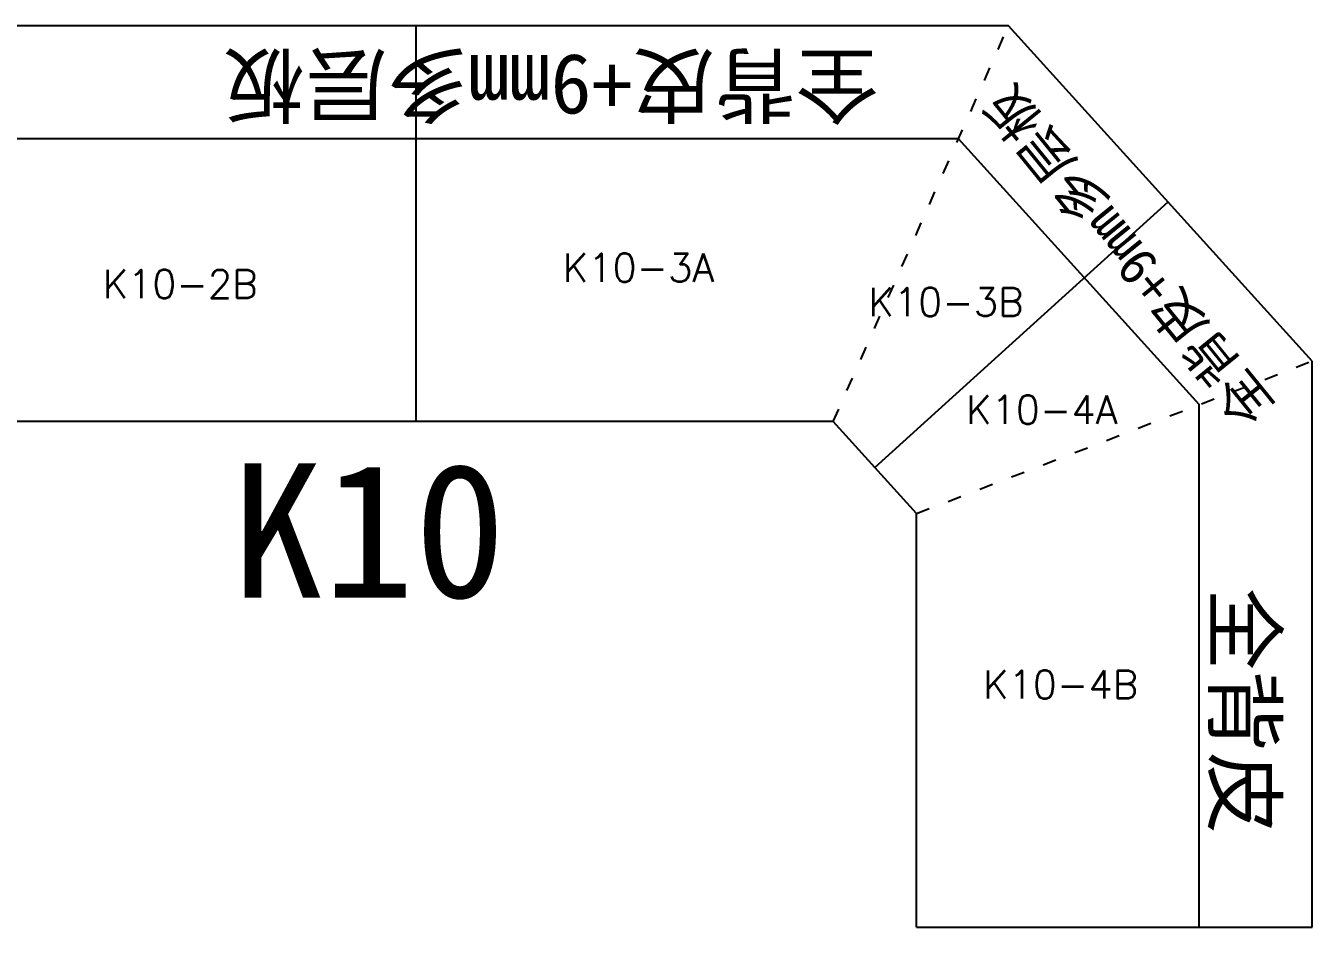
# Model space of a CAD drawing. Header units: millimetres. Extents: x 1725838 to 1745173, y -304752 to -289676.
# Drawn here: x 1740526 to 1742802, y -292362 to -290767 of the extents above; entities that cross this region are included whole.
import ezdxf

# ---------------------------------------------------------------- set-up
doc = ezdxf.new("R2010")
doc.units = ezdxf.units.MM
doc.linetypes.add('ACAD_ISO03W100', pattern=[30, 12, -18])
doc.styles.get("Standard").update_dxf_attribs({"font": 'simplex.shx', "bigfont": 'gbcbig.shx'})

msp = doc.modelspace()

# ---------------------------------------------------------------- linework, layer by layer
at = {"color": 6}
for p, q in [((1742264.8, -290767.2), (1740180.4, -290767.2)), ((1742802, -291360.4), (1742264.8, -290767.2))]:
    msp.add_line(p, q, dxfattribs=at)
at = {"color": 4}
for p, q in [((1741216.4, -291467.2), (1741216.4, -290767.2)), ((1742028.2, -291548.7), (1742547.1, -291078.8)), ((1742802, -292362.2), (1742802, -291360.4))]:
    msp.add_line(p, q, dxfattribs=at)
at = {"color": 1, "linetype": 'ACAD_ISO03W100', "ltscale": 2}
for p, q in [((1741954.4, -291467.2), (1742264.8, -290767.2)), ((1742102, -291630.2), (1742802, -291360.4))]:
    msp.add_line(p, q, dxfattribs=at)
at = {"color": 1}
msp.add_line((1742102, -292362.2), (1742802, -292362.2), dxfattribs=at)
at = {"color": 4}
msp.add_lwpolyline([(1742602, -292362.2), (1742602, -291437.5), (1742176.1, -290967.2), (1740265.6, -290967.2)], dxfattribs=at)
at = {"color": 1}
msp.add_lwpolyline([(1742102, -292362.2), (1742102, -291630.2), (1741954.4, -291467.2), (1740478.5, -291467.2), (1740209.8, -291746.6), (1740209.8, -292362.2)], dxfattribs=at)

# ---------------------------------------------------------------- texts
at = {"attachment_point": 9}
for s, insert, char_height, width, rotation in [('{\\fNSimSun|b0|i0|c134|p49;\\C0;全背皮+9mm多层板}', (1740874.6, -290806.2), 106.323, 1239.728, 180), ('{\\fNSimSun|b0|i0|c134|p49;\\C0;全背皮+9mm多层板}', (1742276.1, -290860.6), 68.047, 788.267, 129.0871), ('{\\fNSimSun|b0|i0|c134|p49;\\C0;全背皮}', (1742617.2, -292197.1), 106.323, 537.843, 270)]:
    msp.add_mtext(s, dxfattribs=dict(at, insert=insert, char_height=char_height, width=width, rotation=rotation))
at = {"color": 3, "char_height": 50, "attachment_point": 5}
for s, insert in [('\\A1;K10-3A', (1741609.8, -291195.1)), ('\\A1;K10-2B', (1740798.7, -291224.2)), ('\\A1;K10-3B', (1742153.8, -291255.9)), ('\\A1;K10-4A', (1742323.4, -291446.4)), ('\\A1;K10-4B', (1742356.7, -291932.6))]:
    msp.add_mtext(s, dxfattribs=dict(at, insert=insert))
at = {"insert": (1741374.8, -291782.7), "char_height": 237.329, "width": 621.512, "attachment_point": 9}
msp.add_mtext('{\\fNSimSun|b0|i0|c134|p49;\\C1;K10}', dxfattribs=at)

doc.saveas('drawing.dxf')
